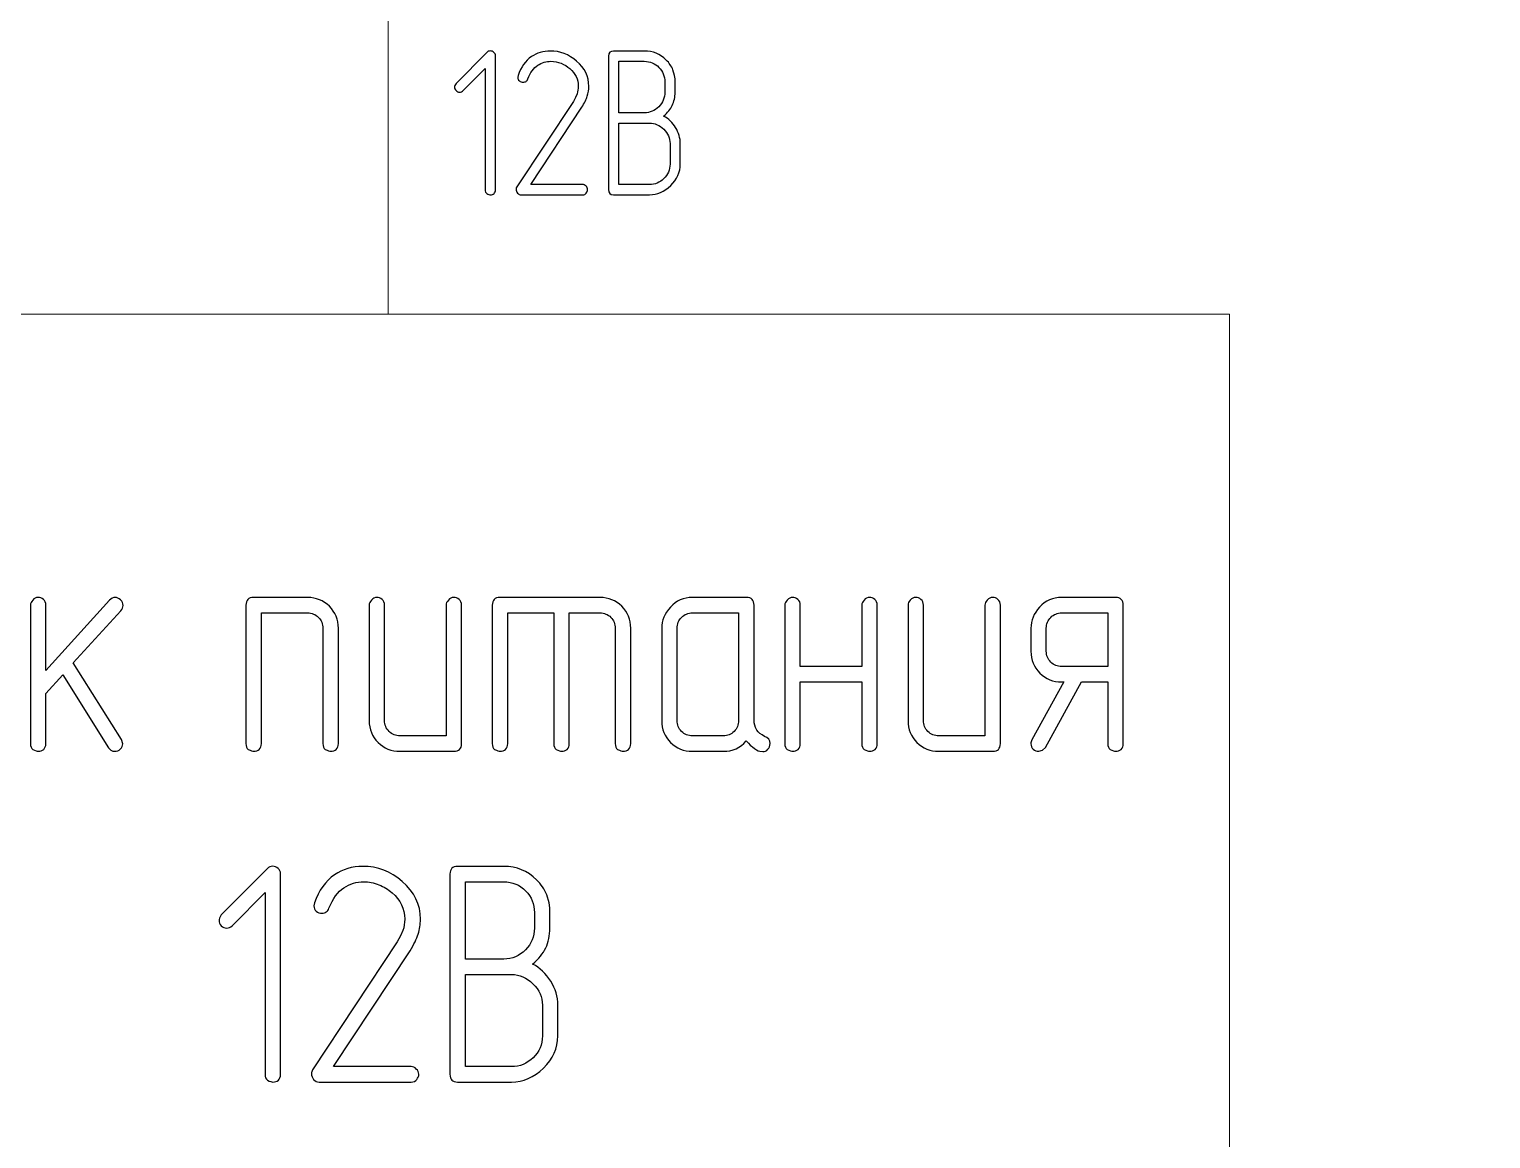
# Model space of a CAD drawing. Header units: millimetres. Extents: x -200 to 200, y -144 to 143.
# Drawn here: x -81.47 to -42.22, y 4.42 to 34.21 of the extents above; entities that cross this region are included whole.
import ezdxf

# ---------------------------------------------------------------- set-up
doc = ezdxf.new("R2010")
doc.units = ezdxf.units.MM
doc.header["$MEASUREMENT"] = 0
doc.layers.add('BLACK', color=7, linetype='Continuous')

msp = doc.modelspace()

# ---------------------------------------------------------------- linework, layer by layer
at = {"layer": 'BLACK', "color": 250, "lineweight": 20}
msp.add_lwpolyline([(-94.4186, -0.0133), (-49.2316, -0.0133), (-49.2316, 26.5643), (-94.4186, 26.5643), (-94.4186, -0.0133)], close=True, dxfattribs=at)
msp.add_open_spline([(-39.771, 92.8986), (-39.771, 92.8986), (-109.3226, 92.8986), (-109.3226, 92.8986), (-109.3226, 92.8986), (-109.3226, -92.0979), (-109.3226, -92.0979), (-109.3226, -92.0979), (-40.0365, -92.0979), (-40.0365, -92.0979)], degree=3, knots=[0, 0, 0, 0, 0.3333333, 0.3333333, 0.3333333, 0.6666667, 0.6666667, 0.6666667, 1, 1, 1, 1], dxfattribs=at)
msp.add_open_spline([(-71.8251, 26.5643), (-71.8251, 26.5643), (-71.8251, 38.0066), (-71.8251, 38.0066)], degree=3, dxfattribs=at)
at = {"layer": 'BLACK', "color": 250}
for points, knots in [([(-68.9452, 29.9021), (-68.9452, 29.8579), (-68.9583, 29.8231), (-68.9837, 29.7977), (-69.0101, 29.7751), (-69.043, 29.7648), (-69.0835, 29.7638), (-69.1004, 29.7648), (-69.1324, 29.7751), (-69.1803, 29.7977), (-69.2076, 29.8193), (-69.2217, 29.8541), (-69.2217, 29.9021), (-69.2217, 29.9021), (-69.2217, 33.1561), (-69.2217, 33.1561), (-69.2217, 33.1561), (-69.8116, 32.5634), (-69.8116, 32.5634), (-69.8389, 32.5352), (-69.8699, 32.522), (-69.9057, 32.522), (-69.9442, 32.522), (-69.9772, 32.5352), (-70.0044, 32.5634), (-70.0317, 32.5907), (-70.0458, 32.6246), (-70.0458, 32.6632), (-70.0458, 32.6782), (-70.0317, 32.7093), (-70.0044, 32.7572), (-70.0044, 32.7572), (-69.1794, 33.5888), (-69.1794, 33.5888), (-69.154, 33.6152), (-69.123, 33.6284), (-69.0863, 33.6284), (-69.0486, 33.6284), (-69.0167, 33.6152), (-68.9875, 33.5907), (-68.9593, 33.5653), (-68.9452, 33.5333), (-68.9452, 33.4929), (-68.9452, 33.4929), (-68.9452, 29.9021), (-68.9452, 29.9021)], [0, 0, 0, 0, 0.0666667, 0.0666667, 0.0666667, 0.1333333, 0.1333333, 0.1333333, 0.2, 0.2, 0.2, 0.2666667, 0.2666667, 0.2666667, 0.3333333, 0.3333333, 0.3333333, 0.4, 0.4, 0.4, 0.4666667, 0.4666667, 0.4666667, 0.5333333, 0.5333333, 0.5333333, 0.6, 0.6, 0.6, 0.6666667, 0.6666667, 0.6666667, 0.7333333, 0.7333333, 0.7333333, 0.8, 0.8, 0.8, 0.8666667, 0.8666667, 0.8666667, 0.9333333, 0.9333333, 0.9333333, 1, 1, 1, 1]), ([(-66.6075, 29.7657), (-66.6075, 29.7657), (-68.2556, 29.7657), (-68.2556, 29.7657), (-68.2885, 29.7657), (-68.3205, 29.7808), (-68.3516, 29.8099), (-68.377, 29.841), (-68.3901, 29.8758), (-68.3901, 29.9143), (-68.3901, 29.9407), (-68.3836, 29.9623), (-68.3713, 29.9811), (-68.3713, 29.9811), (-66.8539, 32.2737), (-66.8539, 32.2737), (-66.8539, 32.2737), (-66.7956, 32.3819), (-66.7956, 32.3819), (-66.7956, 32.3819), (-66.7542, 32.4778), (-66.7542, 32.4778), (-66.7326, 32.5446), (-66.7213, 32.6124), (-66.7213, 32.682), (-66.7213, 32.8682), (-66.7965, 33.0253), (-66.948, 33.1542), (-67.0139, 33.2125), (-67.0929, 33.2605), (-67.1832, 33.2963), (-67.2735, 33.332), (-67.3638, 33.3499), (-67.456, 33.3499), (-67.5839, 33.3499), (-67.7015, 33.3141), (-67.8116, 33.2427), (-67.9207, 33.1721), (-68.0101, 33.0498), (-68.0778, 32.8776), (-68.0891, 32.8485), (-68.1051, 32.8259), (-68.1249, 32.8109), (-68.1456, 32.8005), (-68.171, 32.792), (-68.2029, 32.7864), (-68.2415, 32.7864), (-68.2744, 32.7986), (-68.3036, 32.8231), (-68.3318, 32.8485), (-68.3459, 32.8805), (-68.3459, 32.9209), (-68.3459, 32.9209), (-68.3375, 32.9708), (-68.3375, 32.9708), (-68.2603, 33.1947), (-68.1399, 33.3631), (-67.9762, 33.475), (-67.8313, 33.5757), (-67.663, 33.6265), (-67.471, 33.6265), (-67.2086, 33.6265), (-66.9725, 33.5362), (-66.7646, 33.3565), (-66.5472, 33.1674), (-66.4391, 32.9416), (-66.4391, 32.6792), (-66.4391, 32.5888), (-66.4532, 32.5004), (-66.4805, 32.4139), (-66.5077, 32.3283), (-66.5557, 32.2285), (-66.6244, 32.1166), (-66.6244, 32.1166), (-67.996, 30.0423), (-67.996, 30.0423), (-67.996, 30.0423), (-66.6075, 30.0423), (-66.6075, 30.0423), (-66.5736, 30.0423), (-66.5425, 30.0272), (-66.5134, 29.9981), (-66.4842, 29.9689), (-66.4692, 29.9369), (-66.4692, 29.904), (-66.4692, 29.8711), (-66.4814, 29.8391), (-66.5049, 29.8099), (-66.5294, 29.7808), (-66.5632, 29.7657), (-66.6075, 29.7657)], [0, 0, 0, 0, 0.0333333, 0.0333333, 0.0333333, 0.0666667, 0.0666667, 0.0666667, 0.1, 0.1, 0.1, 0.1333333, 0.1333333, 0.1333333, 0.1666667, 0.1666667, 0.1666667, 0.2, 0.2, 0.2, 0.2333333, 0.2333333, 0.2333333, 0.2666667, 0.2666667, 0.2666667, 0.3, 0.3, 0.3, 0.3333333, 0.3333333, 0.3333333, 0.3666667, 0.3666667, 0.3666667, 0.4, 0.4, 0.4, 0.4333333, 0.4333333, 0.4333333, 0.4666667, 0.4666667, 0.4666667, 0.5, 0.5, 0.5, 0.5333333, 0.5333333, 0.5333333, 0.5666667, 0.5666667, 0.5666667, 0.6, 0.6, 0.6, 0.6333333, 0.6333333, 0.6333333, 0.6666667, 0.6666667, 0.6666667, 0.7, 0.7, 0.7, 0.7333333, 0.7333333, 0.7333333, 0.7666667, 0.7666667, 0.7666667, 0.8, 0.8, 0.8, 0.8333333, 0.8333333, 0.8333333, 0.8666667, 0.8666667, 0.8666667, 0.9, 0.9, 0.9, 0.9333333, 0.9333333, 0.9333333, 0.9666667, 0.9666667, 0.9666667, 1, 1, 1, 1]), ([(-65.774, 29.7657), (-65.8652, 29.7657), (-65.9113, 29.8118), (-65.9113, 29.904), (-65.9113, 29.904), (-65.9113, 33.4882), (-65.9113, 33.4882), (-65.9113, 33.5804), (-65.8652, 33.6265), (-65.773, 33.6265), (-65.773, 33.6265), (-64.9452, 33.6265), (-64.9452, 33.6265), (-64.7185, 33.6265), (-64.5237, 33.5456), (-64.3591, 33.3838), (-64.2782, 33.3066), (-64.218, 33.2182), (-64.1776, 33.1185), (-64.1776, 33.1185), (-64.1362, 32.9717), (-64.1362, 32.9717), (-64.1362, 32.9717), (-64.122, 32.8833), (-64.122, 32.8833), (-64.122, 32.8833), (-64.122, 32.7977), (-64.122, 32.7977), (-64.122, 32.7977), (-64.122, 32.522), (-64.122, 32.522), (-64.122, 32.3875), (-64.1465, 32.269), (-64.1964, 32.1655), (-64.2462, 32.063), (-64.3243, 31.9661), (-64.4306, 31.8758), (-64.2998, 31.8099), (-64.1926, 31.7074), (-64.1079, 31.57), (-64.0233, 31.4327), (-63.9809, 31.2897), (-63.9809, 31.1429), (-63.9809, 31.1429), (-63.9809, 30.5917), (-63.9809, 30.5917), (-63.9809, 30.3715), (-64.0665, 30.1787), (-64.2387, 30.0141), (-64.4099, 29.8485), (-64.6009, 29.7657), (-64.8097, 29.7657), (-64.8097, 29.7657), (-65.774, 29.7657), (-65.774, 29.7657)], [0, 0, 0, 0, 0.0555556, 0.0555556, 0.0555556, 0.1111111, 0.1111111, 0.1111111, 0.1666667, 0.1666667, 0.1666667, 0.2222222, 0.2222222, 0.2222222, 0.2777778, 0.2777778, 0.2777778, 0.3333333, 0.3333333, 0.3333333, 0.3888889, 0.3888889, 0.3888889, 0.4444444, 0.4444444, 0.4444444, 0.5, 0.5, 0.5, 0.5555556, 0.5555556, 0.5555556, 0.6111111, 0.6111111, 0.6111111, 0.6666667, 0.6666667, 0.6666667, 0.7222222, 0.7222222, 0.7222222, 0.7777778, 0.7777778, 0.7777778, 0.8333333, 0.8333333, 0.8333333, 0.8888889, 0.8888889, 0.8888889, 0.9444444, 0.9444444, 0.9444444, 1, 1, 1, 1]), ([(-65.6347, 31.967), (-65.6347, 31.967), (-64.948, 31.967), (-64.948, 31.967), (-64.7975, 31.967), (-64.6686, 32.0216), (-64.5604, 32.1298), (-64.4522, 32.2389), (-64.3986, 32.3687), (-64.3986, 32.522), (-64.3986, 32.522), (-64.3986, 32.7977), (-64.3986, 32.7977), (-64.3986, 32.951), (-64.4513, 33.0808), (-64.5567, 33.1881), (-64.662, 33.2963), (-64.7928, 33.3499), (-64.948, 33.3499), (-64.948, 33.3499), (-65.6347, 33.3499), (-65.6347, 33.3499), (-65.6347, 33.3499), (-65.6347, 31.967), (-65.6347, 31.967)], [0, 0, 0, 0, 0.125, 0.125, 0.125, 0.25, 0.25, 0.25, 0.375, 0.375, 0.375, 0.5, 0.5, 0.5, 0.625, 0.625, 0.625, 0.75, 0.75, 0.75, 0.875, 0.875, 0.875, 1, 1, 1, 1]), ([(-65.6347, 30.0423), (-65.6347, 30.0423), (-64.8097, 30.0423), (-64.8097, 30.0423), (-64.662, 30.0423), (-64.5322, 30.095), (-64.4221, 30.1994), (-64.3121, 30.3038), (-64.2575, 30.4346), (-64.2575, 30.5926), (-64.2575, 30.5926), (-64.2575, 31.1429), (-64.2575, 31.1429), (-64.2575, 31.2859), (-64.313, 31.4129), (-64.425, 31.5239), (-64.5369, 31.6349), (-64.6649, 31.6904), (-64.8097, 31.6904), (-64.8097, 31.6904), (-65.6347, 31.6904), (-65.6347, 31.6904), (-65.6347, 31.6904), (-65.6347, 30.0423), (-65.6347, 30.0423)], [0, 0, 0, 0, 0.125, 0.125, 0.125, 0.25, 0.25, 0.25, 0.375, 0.375, 0.375, 0.5, 0.5, 0.5, 0.625, 0.625, 0.625, 0.75, 0.75, 0.75, 0.875, 0.875, 0.875, 1, 1, 1, 1]), ([(-80.2818, 17.1935), (-80.2818, 17.1935), (-78.9864, 15.1403), (-78.9864, 15.1403), (-78.9864, 15.1403), (-78.9525, 15.0246), (-78.9525, 15.0246), (-78.9525, 14.9752), (-78.9751, 14.9258), (-79.0188, 14.8793), (-79.0626, 14.8412), (-79.112, 14.8214), (-79.167, 14.8214), (-79.2037, 14.8214), (-79.2333, 14.8285), (-79.2587, 14.8426), (-79.2827, 14.8553), (-79.3081, 14.8807), (-79.3321, 14.9159), (-79.3321, 14.9159), (-80.5668, 16.8717), (-80.5668, 16.8717), (-80.5668, 16.8717), (-81.0184, 16.3722), (-81.0184, 16.3722), (-81.0184, 16.3722), (-81.0184, 15.0288), (-81.0184, 15.0288), (-81.0184, 14.9625), (-81.0381, 14.9103), (-81.0762, 14.8708), (-81.1157, 14.8383), (-81.1651, 14.8214), (-81.2258, 14.8214), (-81.2512, 14.8214), (-81.2992, 14.8383), (-81.3711, 14.8708), (-81.4121, 14.9047), (-81.4332, 14.9569), (-81.4332, 15.0274), (-81.4332, 15.0274), (-81.4332, 18.7471), (-81.4332, 18.7471), (-81.4332, 18.7908), (-81.4121, 18.836), (-81.3711, 18.8825), (-81.3288, 18.9291), (-81.2808, 18.9531), (-81.2258, 18.9531), (-81.1764, 18.9531), (-81.1284, 18.9348), (-81.0847, 18.8995), (-81.041, 18.8642), (-81.0184, 18.812), (-81.0184, 18.7471), (-81.0184, 18.7471), (-81.0184, 16.9917), (-81.0184, 16.9917), (-81.0184, 16.9917), (-79.3081, 18.8783), (-79.3081, 18.8783), (-79.2616, 18.9277), (-79.2108, 18.9531), (-79.1557, 18.9531), (-79.1049, 18.9531), (-79.0584, 18.9319), (-79.0132, 18.8896), (-78.9666, 18.8459), (-78.9441, 18.7965), (-78.9441, 18.7372), (-78.9441, 18.685), (-78.9638, 18.6384), (-79.0019, 18.5975), (-79.0019, 18.5975), (-80.2818, 17.1935), (-80.2818, 17.1935)], [0, 0, 0, 0, 0.04, 0.04, 0.04, 0.08, 0.08, 0.08, 0.12, 0.12, 0.12, 0.16, 0.16, 0.16, 0.2, 0.2, 0.2, 0.24, 0.24, 0.24, 0.28, 0.28, 0.28, 0.32, 0.32, 0.32, 0.36, 0.36, 0.36, 0.4, 0.4, 0.4, 0.44, 0.44, 0.44, 0.48, 0.48, 0.48, 0.52, 0.52, 0.52, 0.56, 0.56, 0.56, 0.6, 0.6, 0.6, 0.64, 0.64, 0.64, 0.68, 0.68, 0.68, 0.72, 0.72, 0.72, 0.76, 0.76, 0.76, 0.8, 0.8, 0.8, 0.84, 0.84, 0.84, 0.88, 0.88, 0.88, 0.92, 0.92, 0.92, 0.96, 0.96, 0.96, 1, 1, 1, 1]), ([(-73.1642, 15.0274), (-73.1642, 14.9625), (-73.184, 14.9089), (-73.2221, 14.8708), (-73.2616, 14.8383), (-73.311, 14.8214), (-73.3717, 14.8214), (-73.3971, 14.8214), (-73.445, 14.8383), (-73.517, 14.8708), (-73.5579, 14.9047), (-73.5791, 14.9569), (-73.5791, 15.0274), (-73.5791, 15.0274), (-73.5791, 18.1248), (-73.5791, 18.1248), (-73.5791, 18.2405), (-73.6186, 18.3393), (-73.699, 18.4183), (-73.7781, 18.4987), (-73.8768, 18.5382), (-73.9911, 18.5382), (-73.9911, 18.5382), (-75.2301, 18.5382), (-75.2301, 18.5382), (-75.2301, 18.5382), (-75.2301, 15.0274), (-75.2301, 15.0274), (-75.2301, 14.9625), (-75.2498, 14.9089), (-75.2879, 14.8708), (-75.3274, 14.8383), (-75.3768, 14.8214), (-75.4375, 14.8214), (-75.4629, 14.8214), (-75.5109, 14.8383), (-75.5828, 14.8708), (-75.6238, 14.9047), (-75.6449, 14.9569), (-75.6449, 15.0274), (-75.6449, 15.0274), (-75.6449, 18.7471), (-75.6449, 18.7471), (-75.6449, 18.884), (-75.5758, 18.9531), (-75.4375, 18.9531), (-75.4375, 18.9531), (-73.9911, 18.9531), (-73.9911, 18.9531), (-73.7625, 18.9531), (-73.5678, 18.8741), (-73.4055, 18.716), (-73.2447, 18.5566), (-73.1642, 18.3604), (-73.1642, 18.1262), (-73.1642, 18.1262), (-73.1642, 15.0274), (-73.1642, 15.0274)], [0, 0, 0, 0, 0.0526316, 0.0526316, 0.0526316, 0.1052632, 0.1052632, 0.1052632, 0.1578947, 0.1578947, 0.1578947, 0.2105263, 0.2105263, 0.2105263, 0.2631579, 0.2631579, 0.2631579, 0.3157895, 0.3157895, 0.3157895, 0.3684211, 0.3684211, 0.3684211, 0.4210526, 0.4210526, 0.4210526, 0.4736842, 0.4736842, 0.4736842, 0.5263158, 0.5263158, 0.5263158, 0.5789474, 0.5789474, 0.5789474, 0.6315789, 0.6315789, 0.6315789, 0.6842105, 0.6842105, 0.6842105, 0.7368421, 0.7368421, 0.7368421, 0.7894737, 0.7894737, 0.7894737, 0.8421053, 0.8421053, 0.8421053, 0.8947368, 0.8947368, 0.8947368, 0.9473684, 0.9473684, 0.9473684, 1, 1, 1, 1]), ([(-69.8566, 15.0274), (-69.8566, 14.8905), (-69.9258, 14.8214), (-70.0641, 14.8214), (-70.0641, 14.8214), (-71.5104, 14.8214), (-71.5104, 14.8214), (-71.7419, 14.8214), (-71.938, 14.9018), (-72.0974, 15.0613), (-72.2569, 15.2207), (-72.3373, 15.4169), (-72.3373, 15.6483), (-72.3373, 15.6483), (-72.3373, 18.7471), (-72.3373, 18.7471), (-72.3373, 18.7908), (-72.3162, 18.836), (-72.2752, 18.8825), (-72.2329, 18.9291), (-72.1849, 18.9531), (-72.1299, 18.9531), (-72.0805, 18.9531), (-72.0325, 18.9348), (-71.9888, 18.8995), (-71.9451, 18.8642), (-71.9225, 18.812), (-71.9225, 18.7471), (-71.9225, 18.7471), (-71.9225, 15.6497), (-71.9225, 15.6497), (-71.9225, 15.534), (-71.883, 15.4352), (-71.8025, 15.3562), (-71.7235, 15.2758), (-71.6247, 15.2363), (-71.509, 15.2363), (-71.509, 15.2363), (-70.2715, 15.2363), (-70.2715, 15.2363), (-70.2715, 15.2363), (-70.2715, 18.7471), (-70.2715, 18.7471), (-70.2715, 18.7908), (-70.2503, 18.836), (-70.2094, 18.8825), (-70.1671, 18.9291), (-70.1191, 18.9531), (-70.0641, 18.9531), (-70.0147, 18.9531), (-69.9667, 18.9348), (-69.9229, 18.8995), (-69.8792, 18.8642), (-69.8566, 18.812), (-69.8566, 18.7471), (-69.8566, 18.7471), (-69.8566, 15.0274), (-69.8566, 15.0274)], [0, 0, 0, 0, 0.0526316, 0.0526316, 0.0526316, 0.1052632, 0.1052632, 0.1052632, 0.1578947, 0.1578947, 0.1578947, 0.2105263, 0.2105263, 0.2105263, 0.2631579, 0.2631579, 0.2631579, 0.3157895, 0.3157895, 0.3157895, 0.3684211, 0.3684211, 0.3684211, 0.4210526, 0.4210526, 0.4210526, 0.4736842, 0.4736842, 0.4736842, 0.5263158, 0.5263158, 0.5263158, 0.5789474, 0.5789474, 0.5789474, 0.6315789, 0.6315789, 0.6315789, 0.6842105, 0.6842105, 0.6842105, 0.7368421, 0.7368421, 0.7368421, 0.7894737, 0.7894737, 0.7894737, 0.8421053, 0.8421053, 0.8421053, 0.8947368, 0.8947368, 0.8947368, 0.9473684, 0.9473684, 0.9473684, 1, 1, 1, 1]), ([(-67.3787, 18.5382), (-67.3787, 18.5382), (-68.6149, 18.5382), (-68.6149, 18.5382), (-68.6149, 18.5382), (-68.6149, 15.0274), (-68.6149, 15.0274), (-68.6149, 14.9625), (-68.6346, 14.9089), (-68.6727, 14.8708), (-68.7122, 14.8383), (-68.7616, 14.8214), (-68.8223, 14.8214), (-68.8477, 14.8214), (-68.8957, 14.8383), (-68.9676, 14.8708), (-69.0086, 14.9047), (-69.0297, 14.9569), (-69.0297, 15.0274), (-69.0297, 15.0274), (-69.0297, 18.7471), (-69.0297, 18.7471), (-69.0297, 18.884), (-68.9606, 18.9531), (-68.8237, 18.9531), (-68.8237, 18.9531), (-66.1384, 18.9531), (-66.1384, 18.9531), (-65.9098, 18.9531), (-65.7151, 18.8741), (-65.5542, 18.716), (-65.3933, 18.5566), (-65.3129, 18.3604), (-65.3129, 18.1262), (-65.3129, 18.1262), (-65.3129, 15.0274), (-65.3129, 15.0274), (-65.3129, 14.9625), (-65.3327, 14.9089), (-65.3708, 14.8708), (-65.4103, 14.8383), (-65.4597, 14.8214), (-65.5203, 14.8214), (-65.5457, 14.8214), (-65.5937, 14.8383), (-65.6657, 14.8708), (-65.7066, 14.9047), (-65.7278, 14.9569), (-65.7278, 15.0274), (-65.7278, 15.0274), (-65.7278, 18.1248), (-65.7278, 18.1248), (-65.7278, 18.2405), (-65.7673, 18.3393), (-65.8477, 18.4183), (-65.9267, 18.4987), (-66.0241, 18.5382), (-66.1398, 18.5382), (-66.1398, 18.5382), (-66.9639, 18.5382), (-66.9639, 18.5382), (-66.9639, 18.5382), (-66.9639, 15.0274), (-66.9639, 15.0274), (-66.9639, 14.9625), (-66.9836, 14.9089), (-67.0217, 14.8708), (-67.0613, 14.8383), (-67.1106, 14.8214), (-67.1713, 14.8214), (-67.1967, 14.8214), (-67.2447, 14.8383), (-67.3167, 14.8708), (-67.3576, 14.9047), (-67.3787, 14.9569), (-67.3787, 15.0274), (-67.3787, 15.0274), (-67.3787, 18.5382), (-67.3787, 18.5382)], [0, 0, 0, 0, 0.0384615, 0.0384615, 0.0384615, 0.0769231, 0.0769231, 0.0769231, 0.1153846, 0.1153846, 0.1153846, 0.1538462, 0.1538462, 0.1538462, 0.1923077, 0.1923077, 0.1923077, 0.2307692, 0.2307692, 0.2307692, 0.2692308, 0.2692308, 0.2692308, 0.3076923, 0.3076923, 0.3076923, 0.3461538, 0.3461538, 0.3461538, 0.3846154, 0.3846154, 0.3846154, 0.4230769, 0.4230769, 0.4230769, 0.4615385, 0.4615385, 0.4615385, 0.5, 0.5, 0.5, 0.5384615, 0.5384615, 0.5384615, 0.5769231, 0.5769231, 0.5769231, 0.6153846, 0.6153846, 0.6153846, 0.6538462, 0.6538462, 0.6538462, 0.6923077, 0.6923077, 0.6923077, 0.7307692, 0.7307692, 0.7307692, 0.7692308, 0.7692308, 0.7692308, 0.8076923, 0.8076923, 0.8076923, 0.8461538, 0.8461538, 0.8461538, 0.8846154, 0.8846154, 0.8846154, 0.9230769, 0.9230769, 0.9230769, 0.9615385, 0.9615385, 0.9615385, 1, 1, 1, 1]), ([(-61.7202, 15.2222), (-61.6214, 15.1883), (-61.5706, 15.1234), (-61.5706, 15.0274), (-61.5706, 14.9667), (-61.5904, 14.9159), (-61.6299, 14.875), (-61.6624, 14.8341), (-61.7089, 14.8129), (-61.7696, 14.8129), (-61.7696, 14.8129), (-61.8444, 14.8214), (-61.8444, 14.8214), (-61.9051, 14.8383), (-61.9714, 14.8764), (-62.0434, 14.9385), (-62.0673, 14.9526), (-62.1224, 15.0063), (-62.2085, 15.1008), (-62.3707, 14.9145), (-62.5782, 14.8214), (-62.8279, 14.8214), (-62.8279, 14.8214), (-63.6548, 14.8214), (-63.6548, 14.8214), (-63.8863, 14.8214), (-64.0824, 14.9018), (-64.2418, 15.0613), (-64.4013, 15.2207), (-64.4817, 15.4169), (-64.4817, 15.6483), (-64.4817, 15.6483), (-64.4817, 18.1262), (-64.4817, 18.1262), (-64.4817, 18.3336), (-64.4027, 18.5227), (-64.2461, 18.6949), (-64.0895, 18.867), (-63.8919, 18.9531), (-63.6548, 18.9531), (-63.6548, 18.9531), (-62.2085, 18.9531), (-62.2085, 18.9531), (-62.0702, 18.9531), (-62.001, 18.884), (-62.001, 18.7471), (-62.001, 18.7471), (-62.001, 15.6511), (-62.001, 15.6511), (-62.001, 15.5679), (-61.9756, 15.4818), (-61.9262, 15.3915), (-61.8853, 15.328), (-61.8162, 15.2715), (-61.7202, 15.2222)], [0, 0, 0, 0, 0.0555556, 0.0555556, 0.0555556, 0.1111111, 0.1111111, 0.1111111, 0.1666667, 0.1666667, 0.1666667, 0.2222222, 0.2222222, 0.2222222, 0.2777778, 0.2777778, 0.2777778, 0.3333333, 0.3333333, 0.3333333, 0.3888889, 0.3888889, 0.3888889, 0.4444444, 0.4444444, 0.4444444, 0.5, 0.5, 0.5, 0.5555556, 0.5555556, 0.5555556, 0.6111111, 0.6111111, 0.6111111, 0.6666667, 0.6666667, 0.6666667, 0.7222222, 0.7222222, 0.7222222, 0.7777778, 0.7777778, 0.7777778, 0.8333333, 0.8333333, 0.8333333, 0.8888889, 0.8888889, 0.8888889, 0.9444444, 0.9444444, 0.9444444, 1, 1, 1, 1]), ([(-59.1083, 17.0989), (-59.1083, 17.0989), (-59.1083, 18.7471), (-59.1083, 18.7471), (-59.1083, 18.7908), (-59.0871, 18.836), (-59.0462, 18.8825), (-59.0039, 18.9291), (-58.9559, 18.9531), (-58.9009, 18.9531), (-58.8515, 18.9531), (-58.8035, 18.9348), (-58.7597, 18.8995), (-58.716, 18.8642), (-58.6934, 18.812), (-58.6934, 18.7471), (-58.6934, 18.7471), (-58.6934, 15.0274), (-58.6934, 15.0274), (-58.6934, 14.9625), (-58.7132, 14.9089), (-58.7513, 14.8708), (-58.7908, 14.8383), (-58.8402, 14.8214), (-58.9009, 14.8214), (-58.9263, 14.8214), (-58.9742, 14.8383), (-59.0462, 14.8708), (-59.0871, 14.9047), (-59.1083, 14.9569), (-59.1083, 15.0288), (-59.1083, 15.0288), (-59.1083, 16.6841), (-59.1083, 16.6841), (-59.1083, 16.6841), (-60.7593, 16.6841), (-60.7593, 16.6841), (-60.7593, 16.6841), (-60.7593, 15.0288), (-60.7593, 15.0288), (-60.7593, 14.9625), (-60.779, 14.9103), (-60.8171, 14.8708), (-60.8566, 14.8383), (-60.906, 14.8214), (-60.9667, 14.8214), (-60.9921, 14.8214), (-61.0401, 14.8383), (-61.112, 14.8708), (-61.153, 14.9047), (-61.1741, 14.9569), (-61.1741, 15.0274), (-61.1741, 15.0274), (-61.1741, 18.7471), (-61.1741, 18.7471), (-61.1741, 18.7908), (-61.153, 18.836), (-61.112, 18.8825), (-61.0697, 18.9291), (-61.0217, 18.9531), (-60.9667, 18.9531), (-60.9173, 18.9531), (-60.8693, 18.9348), (-60.8256, 18.8995), (-60.7819, 18.8642), (-60.7593, 18.8134), (-60.7593, 18.7471), (-60.7593, 18.7471), (-60.7593, 17.0989), (-60.7593, 17.0989), (-60.7593, 17.0989), (-59.1083, 17.0989), (-59.1083, 17.0989)], [0, 0, 0, 0, 0.0416667, 0.0416667, 0.0416667, 0.0833333, 0.0833333, 0.0833333, 0.125, 0.125, 0.125, 0.1666667, 0.1666667, 0.1666667, 0.2083333, 0.2083333, 0.2083333, 0.25, 0.25, 0.25, 0.2916667, 0.2916667, 0.2916667, 0.3333333, 0.3333333, 0.3333333, 0.375, 0.375, 0.375, 0.4166667, 0.4166667, 0.4166667, 0.4583333, 0.4583333, 0.4583333, 0.5, 0.5, 0.5, 0.5416667, 0.5416667, 0.5416667, 0.5833333, 0.5833333, 0.5833333, 0.625, 0.625, 0.625, 0.6666667, 0.6666667, 0.6666667, 0.7083333, 0.7083333, 0.7083333, 0.75, 0.75, 0.75, 0.7916667, 0.7916667, 0.7916667, 0.8333333, 0.8333333, 0.8333333, 0.875, 0.875, 0.875, 0.9166667, 0.9166667, 0.9166667, 0.9583333, 0.9583333, 0.9583333, 1, 1, 1, 1]), ([(-55.3858, 15.0274), (-55.3858, 14.8905), (-55.455, 14.8214), (-55.5933, 14.8214), (-55.5933, 14.8214), (-57.0396, 14.8214), (-57.0396, 14.8214), (-57.2711, 14.8214), (-57.4672, 14.9018), (-57.6266, 15.0613), (-57.7861, 15.2207), (-57.8665, 15.4169), (-57.8665, 15.6483), (-57.8665, 15.6483), (-57.8665, 18.7471), (-57.8665, 18.7471), (-57.8665, 18.7908), (-57.8454, 18.836), (-57.8044, 18.8825), (-57.7621, 18.9291), (-57.7141, 18.9531), (-57.6591, 18.9531), (-57.6097, 18.9531), (-57.5617, 18.9348), (-57.518, 18.8995), (-57.4743, 18.8642), (-57.4517, 18.812), (-57.4517, 18.7471), (-57.4517, 18.7471), (-57.4517, 15.6497), (-57.4517, 15.6497), (-57.4517, 15.534), (-57.4122, 15.4352), (-57.3317, 15.3562), (-57.2527, 15.2758), (-57.1539, 15.2363), (-57.0382, 15.2363), (-57.0382, 15.2363), (-55.8007, 15.2363), (-55.8007, 15.2363), (-55.8007, 15.2363), (-55.8007, 18.7471), (-55.8007, 18.7471), (-55.8007, 18.7908), (-55.7795, 18.836), (-55.7386, 18.8825), (-55.6963, 18.9291), (-55.6483, 18.9531), (-55.5933, 18.9531), (-55.5439, 18.9531), (-55.4959, 18.9348), (-55.4521, 18.8995), (-55.4084, 18.8642), (-55.3858, 18.812), (-55.3858, 18.7471), (-55.3858, 18.7471), (-55.3858, 15.0274), (-55.3858, 15.0274)], [0, 0, 0, 0, 0.0526316, 0.0526316, 0.0526316, 0.1052632, 0.1052632, 0.1052632, 0.1578947, 0.1578947, 0.1578947, 0.2105263, 0.2105263, 0.2105263, 0.2631579, 0.2631579, 0.2631579, 0.3157895, 0.3157895, 0.3157895, 0.3684211, 0.3684211, 0.3684211, 0.4210526, 0.4210526, 0.4210526, 0.4736842, 0.4736842, 0.4736842, 0.5263158, 0.5263158, 0.5263158, 0.5789474, 0.5789474, 0.5789474, 0.6315789, 0.6315789, 0.6315789, 0.6842105, 0.6842105, 0.6842105, 0.7368421, 0.7368421, 0.7368421, 0.7894737, 0.7894737, 0.7894737, 0.8421053, 0.8421053, 0.8421053, 0.8947368, 0.8947368, 0.8947368, 0.9473684, 0.9473684, 0.9473684, 1, 1, 1, 1]), ([(-52.0867, 15.0274), (-52.0867, 14.9625), (-52.1064, 14.9089), (-52.1445, 14.8708), (-52.1841, 14.8383), (-52.2334, 14.8214), (-52.2941, 14.8214), (-52.3195, 14.8214), (-52.3675, 14.8383), (-52.4395, 14.8708), (-52.4804, 14.9047), (-52.5016, 14.9569), (-52.5016, 15.0288), (-52.5016, 15.0288), (-52.5016, 16.6841), (-52.5016, 16.6841), (-52.5016, 16.6841), (-53.2071, 16.6841), (-53.2071, 16.6841), (-53.2071, 16.6841), (-54.1779, 14.9286), (-54.1779, 14.9286), (-54.1779, 14.9286), (-54.2527, 14.851), (-54.2527, 14.851), (-54.2527, 14.851), (-54.3557, 14.8214), (-54.3557, 14.8214), (-54.415, 14.8214), (-54.4658, 14.8412), (-54.5067, 14.8793), (-54.5476, 14.9174), (-54.5674, 14.9667), (-54.5674, 15.0246), (-54.5674, 15.0571), (-54.5575, 15.0923), (-54.5392, 15.1276), (-54.5392, 15.1276), (-53.6784, 16.6841), (-53.6784, 16.6841), (-53.6784, 16.6841), (-53.7405, 16.6841), (-53.7405, 16.6841), (-53.9719, 16.6841), (-54.1681, 16.7645), (-54.3275, 16.9239), (-54.487, 17.0834), (-54.5674, 17.2781), (-54.5674, 17.5095), (-54.5674, 17.5095), (-54.5674, 18.1276), (-54.5674, 18.1276), (-54.5674, 18.3336), (-54.4884, 18.5227), (-54.3317, 18.6949), (-54.1751, 18.867), (-53.9776, 18.9531), (-53.7405, 18.9531), (-53.7405, 18.9531), (-52.2941, 18.9531), (-52.2941, 18.9531), (-52.1558, 18.9531), (-52.0867, 18.884), (-52.0867, 18.7471), (-52.0867, 18.7471), (-52.0867, 15.0274), (-52.0867, 15.0274)], [0, 0, 0, 0, 0.0454545, 0.0454545, 0.0454545, 0.0909091, 0.0909091, 0.0909091, 0.1363636, 0.1363636, 0.1363636, 0.1818182, 0.1818182, 0.1818182, 0.2272727, 0.2272727, 0.2272727, 0.2727273, 0.2727273, 0.2727273, 0.3181818, 0.3181818, 0.3181818, 0.3636364, 0.3636364, 0.3636364, 0.4090909, 0.4090909, 0.4090909, 0.4545455, 0.4545455, 0.4545455, 0.5, 0.5, 0.5, 0.5454545, 0.5454545, 0.5454545, 0.5909091, 0.5909091, 0.5909091, 0.6363636, 0.6363636, 0.6363636, 0.6818182, 0.6818182, 0.6818182, 0.7272727, 0.7272727, 0.7272727, 0.7727273, 0.7727273, 0.7727273, 0.8181818, 0.8181818, 0.8181818, 0.8636364, 0.8636364, 0.8636364, 0.9090909, 0.9090909, 0.9090909, 0.9545455, 0.9545455, 0.9545455, 1, 1, 1, 1]), ([(-62.4159, 15.6497), (-62.4159, 15.6497), (-62.4159, 18.5382), (-62.4159, 18.5382), (-62.4159, 18.5382), (-63.6534, 18.5382), (-63.6534, 18.5382), (-63.7691, 18.5382), (-63.8679, 18.4987), (-63.9469, 18.4183), (-64.0274, 18.3393), (-64.0669, 18.2405), (-64.0669, 18.1262), (-64.0669, 18.1262), (-64.0669, 15.6497), (-64.0669, 15.6497), (-64.0669, 15.534), (-64.0274, 15.4352), (-63.9469, 15.3562), (-63.8679, 15.2758), (-63.7691, 15.2363), (-63.6534, 15.2363), (-63.6534, 15.2363), (-62.8279, 15.2363), (-62.8279, 15.2363), (-62.7136, 15.2363), (-62.6149, 15.2758), (-62.5358, 15.3562), (-62.4554, 15.4352), (-62.4159, 15.534), (-62.4159, 15.6497)], [0, 0, 0, 0, 0.1, 0.1, 0.1, 0.2, 0.2, 0.2, 0.3, 0.3, 0.3, 0.4, 0.4, 0.4, 0.5, 0.5, 0.5, 0.6, 0.6, 0.6, 0.7, 0.7, 0.7, 0.8, 0.8, 0.8, 0.9, 0.9, 0.9, 1, 1, 1, 1]), ([(-52.5016, 17.0989), (-52.5016, 17.0989), (-52.5016, 18.5382), (-52.5016, 18.5382), (-52.5016, 18.5382), (-53.7391, 18.5382), (-53.7391, 18.5382), (-53.8548, 18.5382), (-53.9536, 18.4987), (-54.0326, 18.4183), (-54.113, 18.3393), (-54.1525, 18.2419), (-54.1525, 18.1276), (-54.1525, 18.1276), (-54.1525, 17.5095), (-54.1525, 17.5095), (-54.1525, 17.3952), (-54.113, 17.2979), (-54.0326, 17.2189), (-53.9536, 17.1384), (-53.8548, 17.0989), (-53.7391, 17.0989), (-53.7391, 17.0989), (-52.5016, 17.0989), (-52.5016, 17.0989)], [0, 0, 0, 0, 0.125, 0.125, 0.125, 0.25, 0.25, 0.25, 0.375, 0.375, 0.375, 0.5, 0.5, 0.5, 0.625, 0.625, 0.625, 0.75, 0.75, 0.75, 0.875, 0.875, 0.875, 1, 1, 1, 1]), ([(-74.7179, 6.1459), (-74.7179, 6.0796), (-74.7377, 6.0274), (-74.7758, 5.9893), (-74.8153, 5.9554), (-74.8647, 5.9399), (-74.9254, 5.9385), (-74.9508, 5.9399), (-74.9988, 5.9554), (-75.0707, 5.9893), (-75.1116, 6.0217), (-75.1328, 6.0739), (-75.1328, 6.1459), (-75.1328, 6.1459), (-75.1328, 11.0269), (-75.1328, 11.0269), (-75.1328, 11.0269), (-76.0176, 10.1379), (-76.0176, 10.1379), (-76.0585, 10.0956), (-76.1051, 10.0758), (-76.1587, 10.0758), (-76.2165, 10.0758), (-76.2659, 10.0956), (-76.3068, 10.1379), (-76.3478, 10.1788), (-76.3689, 10.2296), (-76.3689, 10.2875), (-76.3689, 10.3101), (-76.3478, 10.3566), (-76.3068, 10.4286), (-76.3068, 10.4286), (-75.0693, 11.676), (-75.0693, 11.676), (-75.0312, 11.7155), (-74.9846, 11.7353), (-74.9296, 11.7353), (-74.8732, 11.7353), (-74.8252, 11.7155), (-74.7814, 11.6788), (-74.7391, 11.6407), (-74.7179, 11.5928), (-74.7179, 11.5321), (-74.7179, 11.5321), (-74.7179, 6.1459), (-74.7179, 6.1459)], [0, 0, 0, 0, 0.0666667, 0.0666667, 0.0666667, 0.1333333, 0.1333333, 0.1333333, 0.2, 0.2, 0.2, 0.2666667, 0.2666667, 0.2666667, 0.3333333, 0.3333333, 0.3333333, 0.4, 0.4, 0.4, 0.4666667, 0.4666667, 0.4666667, 0.5333333, 0.5333333, 0.5333333, 0.6, 0.6, 0.6, 0.6666667, 0.6666667, 0.6666667, 0.7333333, 0.7333333, 0.7333333, 0.8, 0.8, 0.8, 0.8666667, 0.8666667, 0.8666667, 0.9333333, 0.9333333, 0.9333333, 1, 1, 1, 1]), ([(-71.2114, 5.9413), (-71.2114, 5.9413), (-73.6836, 5.9413), (-73.6836, 5.9413), (-73.733, 5.9413), (-73.781, 5.9639), (-73.8276, 6.0076), (-73.8657, 6.0542), (-73.8854, 6.1064), (-73.8854, 6.1643), (-73.8854, 6.2038), (-73.8755, 6.2362), (-73.8572, 6.2644), (-73.8572, 6.2644), (-71.5811, 9.7033), (-71.5811, 9.7033), (-71.5811, 9.7033), (-71.4936, 9.8656), (-71.4936, 9.8656), (-71.4936, 9.8656), (-71.4315, 10.0095), (-71.4315, 10.0095), (-71.3991, 10.1097), (-71.3821, 10.2113), (-71.3821, 10.3157), (-71.3821, 10.5951), (-71.495, 10.8308), (-71.7222, 11.0241), (-71.821, 11.1116), (-71.9395, 11.1835), (-72.075, 11.2372), (-72.2104, 11.2908), (-72.3459, 11.3176), (-72.4842, 11.3176), (-72.6761, 11.3176), (-72.8525, 11.264), (-73.0176, 11.1567), (-73.1813, 11.0509), (-73.3153, 10.8675), (-73.4169, 10.6092), (-73.4339, 10.5655), (-73.4579, 10.5316), (-73.4875, 10.509), (-73.5185, 10.4935), (-73.5566, 10.4808), (-73.6046, 10.4723), (-73.6625, 10.4723), (-73.7118, 10.4907), (-73.7556, 10.5274), (-73.7979, 10.5655), (-73.8191, 10.6135), (-73.8191, 10.6741), (-73.8191, 10.6741), (-73.8064, 10.7489), (-73.8064, 10.7489), (-73.6907, 11.0848), (-73.5101, 11.3373), (-73.2645, 11.5053), (-73.0472, 11.6563), (-72.7946, 11.7325), (-72.5068, 11.7325), (-72.1131, 11.7325), (-71.7589, 11.597), (-71.447, 11.3275), (-71.1211, 11.0438), (-70.9588, 10.7052), (-70.9588, 10.3115), (-70.9588, 10.176), (-70.98, 10.0434), (-71.0209, 9.9135), (-71.0618, 9.7851), (-71.1338, 9.6356), (-71.2368, 9.4676), (-71.2368, 9.4676), (-73.2942, 6.3562), (-73.2942, 6.3562), (-73.2942, 6.3562), (-71.2114, 6.3562), (-71.2114, 6.3562), (-71.1606, 6.3562), (-71.114, 6.3336), (-71.0703, 6.2898), (-71.0265, 6.2461), (-71.0039, 6.1981), (-71.0039, 6.1487), (-71.0039, 6.0993), (-71.0223, 6.0514), (-71.0576, 6.0076), (-71.0943, 5.9639), (-71.1451, 5.9413), (-71.2114, 5.9413)], [0, 0, 0, 0, 0.0333333, 0.0333333, 0.0333333, 0.0666667, 0.0666667, 0.0666667, 0.1, 0.1, 0.1, 0.1333333, 0.1333333, 0.1333333, 0.1666667, 0.1666667, 0.1666667, 0.2, 0.2, 0.2, 0.2333333, 0.2333333, 0.2333333, 0.2666667, 0.2666667, 0.2666667, 0.3, 0.3, 0.3, 0.3333333, 0.3333333, 0.3333333, 0.3666667, 0.3666667, 0.3666667, 0.4, 0.4, 0.4, 0.4333333, 0.4333333, 0.4333333, 0.4666667, 0.4666667, 0.4666667, 0.5, 0.5, 0.5, 0.5333333, 0.5333333, 0.5333333, 0.5666667, 0.5666667, 0.5666667, 0.6, 0.6, 0.6, 0.6333333, 0.6333333, 0.6333333, 0.6666667, 0.6666667, 0.6666667, 0.7, 0.7, 0.7, 0.7333333, 0.7333333, 0.7333333, 0.7666667, 0.7666667, 0.7666667, 0.8, 0.8, 0.8, 0.8333333, 0.8333333, 0.8333333, 0.8666667, 0.8666667, 0.8666667, 0.9, 0.9, 0.9, 0.9333333, 0.9333333, 0.9333333, 0.9666667, 0.9666667, 0.9666667, 1, 1, 1, 1]), ([(-69.9611, 5.9413), (-70.098, 5.9413), (-70.1671, 6.0104), (-70.1671, 6.1487), (-70.1671, 6.1487), (-70.1671, 11.525), (-70.1671, 11.525), (-70.1671, 11.6633), (-70.098, 11.7325), (-69.9597, 11.7325), (-69.9597, 11.7325), (-68.7179, 11.7325), (-68.7179, 11.7325), (-68.3779, 11.7325), (-68.0858, 11.6111), (-67.8388, 11.3684), (-67.7175, 11.2527), (-67.6272, 11.12), (-67.5665, 10.9705), (-67.5665, 10.9705), (-67.5044, 10.7503), (-67.5044, 10.7503), (-67.5044, 10.7503), (-67.4832, 10.6177), (-67.4832, 10.6177), (-67.4832, 10.6177), (-67.4832, 10.4893), (-67.4832, 10.4893), (-67.4832, 10.4893), (-67.4832, 10.0758), (-67.4832, 10.0758), (-67.4832, 9.874), (-67.5199, 9.6962), (-67.5947, 9.541), (-67.6695, 9.3872), (-67.7866, 9.2419), (-67.9461, 9.1064), (-67.7499, 9.0076), (-67.5891, 8.8538), (-67.4621, 8.6478), (-67.3351, 8.4418), (-67.2716, 8.2273), (-67.2716, 8.0072), (-67.2716, 8.0072), (-67.2716, 7.1802), (-67.2716, 7.1802), (-67.2716, 6.85), (-67.4, 6.5608), (-67.6582, 6.3138), (-67.915, 6.0655), (-68.2015, 5.9413), (-68.5147, 5.9413), (-68.5147, 5.9413), (-69.9611, 5.9413), (-69.9611, 5.9413)], [0, 0, 0, 0, 0.0555556, 0.0555556, 0.0555556, 0.1111111, 0.1111111, 0.1111111, 0.1666667, 0.1666667, 0.1666667, 0.2222222, 0.2222222, 0.2222222, 0.2777778, 0.2777778, 0.2777778, 0.3333333, 0.3333333, 0.3333333, 0.3888889, 0.3888889, 0.3888889, 0.4444444, 0.4444444, 0.4444444, 0.5, 0.5, 0.5, 0.5555556, 0.5555556, 0.5555556, 0.6111111, 0.6111111, 0.6111111, 0.6666667, 0.6666667, 0.6666667, 0.7222222, 0.7222222, 0.7222222, 0.7777778, 0.7777778, 0.7777778, 0.8333333, 0.8333333, 0.8333333, 0.8888889, 0.8888889, 0.8888889, 0.9444444, 0.9444444, 0.9444444, 1, 1, 1, 1]), ([(-69.7523, 9.2433), (-69.7523, 9.2433), (-68.7222, 9.2433), (-68.7222, 9.2433), (-68.4964, 9.2433), (-68.3031, 9.3251), (-68.1408, 9.4874), (-67.9785, 9.6511), (-67.8981, 9.8458), (-67.8981, 10.0758), (-67.8981, 10.0758), (-67.8981, 10.4893), (-67.8981, 10.4893), (-67.8981, 10.7193), (-67.9771, 10.914), (-68.1352, 11.0749), (-68.2932, 11.2372), (-68.4893, 11.3176), (-68.7222, 11.3176), (-68.7222, 11.3176), (-69.7523, 11.3176), (-69.7523, 11.3176), (-69.7523, 11.3176), (-69.7523, 9.2433), (-69.7523, 9.2433)], [0, 0, 0, 0, 0.125, 0.125, 0.125, 0.25, 0.25, 0.25, 0.375, 0.375, 0.375, 0.5, 0.5, 0.5, 0.625, 0.625, 0.625, 0.75, 0.75, 0.75, 0.875, 0.875, 0.875, 1, 1, 1, 1]), ([(-69.7523, 6.3562), (-69.7523, 6.3562), (-68.5147, 6.3562), (-68.5147, 6.3562), (-68.2932, 6.3562), (-68.0985, 6.4352), (-67.9334, 6.5918), (-67.7683, 6.7484), (-67.6864, 6.9446), (-67.6864, 7.1817), (-67.6864, 7.1817), (-67.6864, 8.0072), (-67.6864, 8.0072), (-67.6864, 8.2216), (-67.7697, 8.4121), (-67.9376, 8.5786), (-68.1055, 8.7452), (-68.2974, 8.8284), (-68.5147, 8.8284), (-68.5147, 8.8284), (-69.7523, 8.8284), (-69.7523, 8.8284), (-69.7523, 8.8284), (-69.7523, 6.3562), (-69.7523, 6.3562)], [0, 0, 0, 0, 0.125, 0.125, 0.125, 0.25, 0.25, 0.25, 0.375, 0.375, 0.375, 0.5, 0.5, 0.5, 0.625, 0.625, 0.625, 0.75, 0.75, 0.75, 0.875, 0.875, 0.875, 1, 1, 1, 1])]:
    msp.add_open_spline(points, degree=3, knots=knots, dxfattribs=at)

doc.saveas('drawing.dxf')
